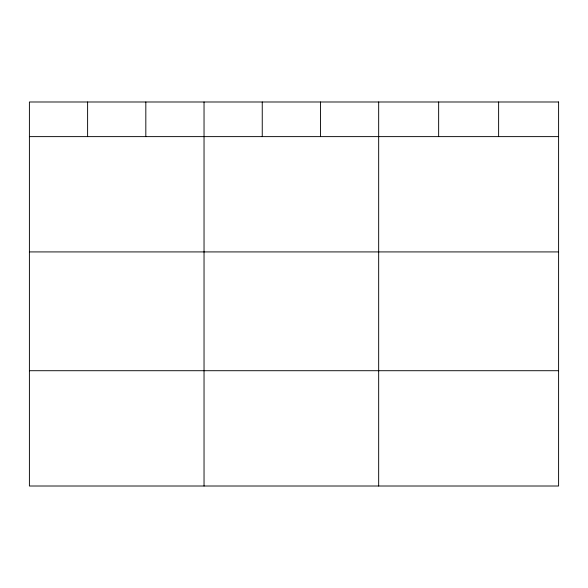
<?xml version="1.0" encoding="UTF-8"?>
<svg xmlns="http://www.w3.org/2000/svg" width="588" height="588" viewBox="0 0 588 588"><rect width="100%" height="100%" fill="white"/><g stroke="black" fill="none" stroke-linecap="round" stroke-linejoin="round"><path stroke-width="0.88" d="M29.4 136.622L558.6 136.622M29.4 251.921L558.6 251.921M29.4 370.712L558.6 370.712M498.624 101.989L498.624 136.622M438.648 101.989L438.648 136.622M378.672 101.989L378.672 486.011M320.46 101.989L320.46 136.622M262.248 101.989L262.248 136.622M204.036 101.989L204.036 486.011M145.824 101.989L145.824 136.622M87.612 101.989L87.612 136.622M558.6 101.989L29.4 101.989L29.4 486.011L558.6 486.011L558.6 101.989"/></g></svg>
